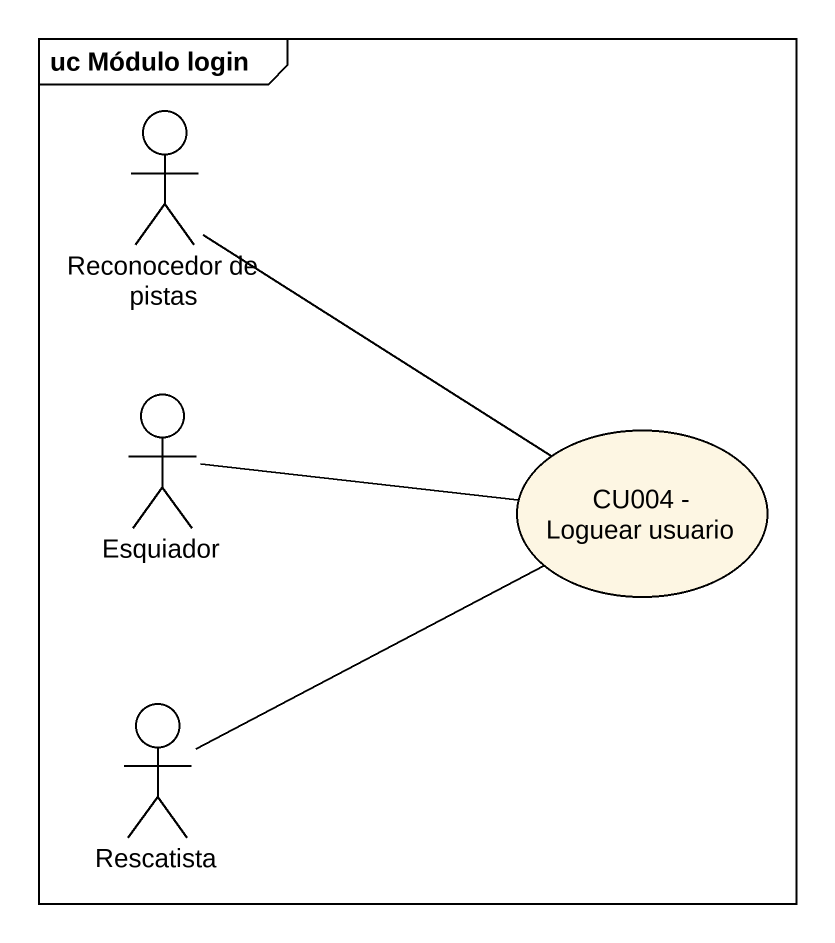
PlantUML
@startuml
mainframe uc Módulo login
actor "Reconocedor de pistas" as Reconocedor_de_pistas
actor Esquiador
usecase "CU004 - Loguear usuario" as CU004_Loguear_usuario
actor Rescatista
Reconocedor_de_pistas -- CU004_Loguear_usuario
Esquiador -right- CU004_Loguear_usuario
Rescatista -up- CU004_Loguear_usuario
@enduml
